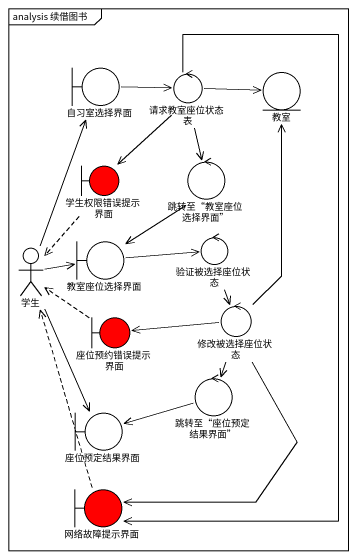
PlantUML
@startuml
mainframe analysis 续借图书
boundary 自习室选择界面
control 请求教室座位状态表
entity 教室
boundary 学生权限错误提示界面 #FF0000
control "跳转至“教室座位选择界面”" as 跳转至_教室座位选择界面
actor 学生
boundary 教室座位选择界面
control 验证被选择座位状态
boundary 座位预约错误提示界面 #FF0000
control 修改被选择座位状态
control "跳转至“座位预定结果界面”" as 跳转至_座位预定结果界面
boundary 座位预定结果界面
boundary 网络故障提示界面 #FF0000
自习室选择界面 -right-> 请求教室座位状态表
请求教室座位状态表 -right-> 教室
请求教室座位状态表 --> 学生权限错误提示界面
请求教室座位状态表 --> 跳转至_教室座位选择界面
请求教室座位状态表 --> 网络故障提示界面
学生权限错误提示界面 ..> 学生
跳转至_教室座位选择界面 --> 教室座位选择界面
学生 -up-> 自习室选择界面
学生 -right-> 教室座位选择界面
学生 --> 座位预定结果界面
教室座位选择界面 -right-> 验证被选择座位状态
验证被选择座位状态 --> 修改被选择座位状态
座位预约错误提示界面 .up.> 学生
修改被选择座位状态 -up-> 教室
修改被选择座位状态 -left-> 座位预约错误提示界面
修改被选择座位状态 --> 跳转至_座位预定结果界面
修改被选择座位状态 --> 网络故障提示界面
跳转至_座位预定结果界面 -left-> 座位预定结果界面
网络故障提示界面 .up.> 学生
@enduml
